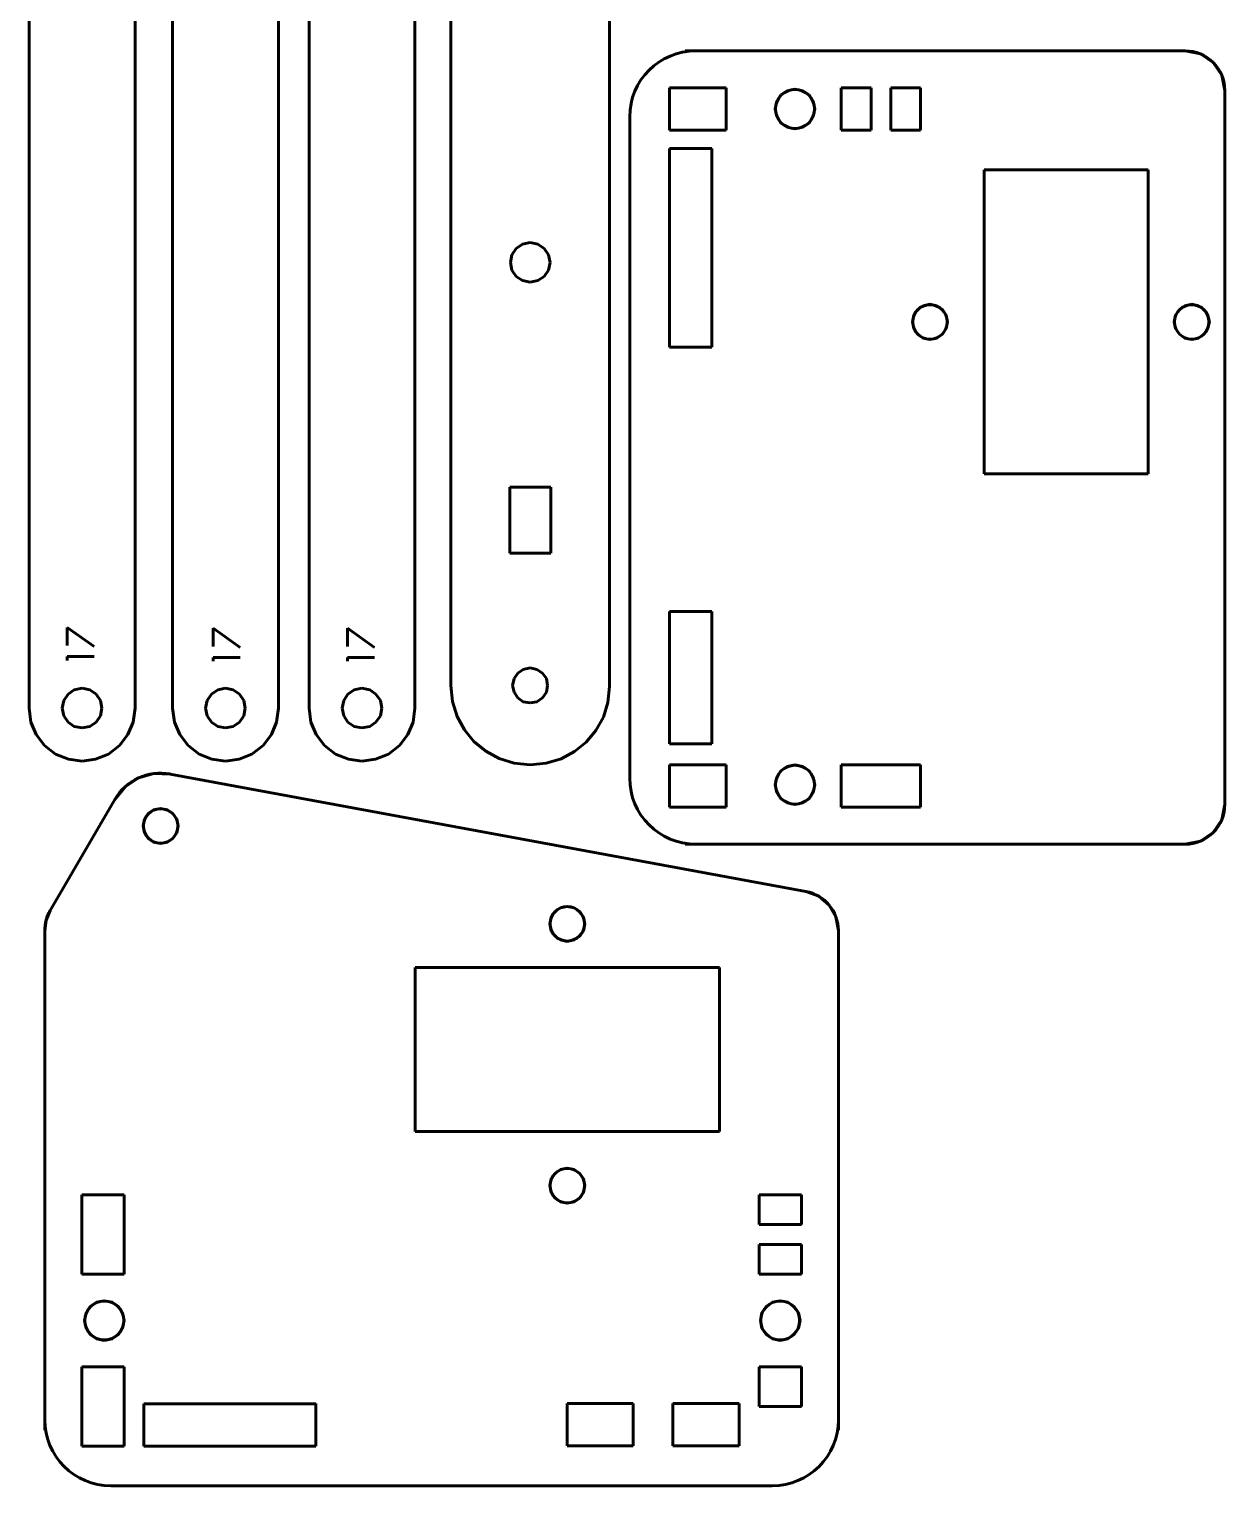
# Model space of a CAD drawing. Header units: millimetres. Extents: x 0 to 247, y 0 to 194.
# Drawn here: x 142.6 to 233, y 0 to 110.2 of the extents above; entities that cross this region are included whole.
import ezdxf

# ---------------------------------------------------------------- set-up
doc = ezdxf.new("R2010")
doc.units = ezdxf.units.MM
doc.linetypes.add('K5LT32768', pattern=[0])
doc.linetypes.add('K5LT32769', pattern=[0])
doc.layers.add('Layer 1', color=7, linetype='Continuous')

# ---------------------------------------------------------------- blocks, each defined once
blk = doc.blocks.new('U0')
at = {"layer": 'Layer 1', "color": 1, "linetype": 'K5LT32769', "lineweight": 60, "true_color": 0xff0000}
for p, q in [((230.04, 108.57), (192.24, 108.57)), ((230.04, 108.57), (193.04, 108.57)), ((231.19, 108.34), (230.04, 108.57)), ((232.16, 107.69), (231.19, 108.34)), ((232.81, 106.72), (232.16, 107.69)), ((191.04, 105.77), (195.34, 105.77)), ((191.04, 102.57), (191.04, 105.77)), ((191.04, 102.57), (191.04, 105.77)), ((191.04, 105.77), (195.34, 105.77)), ((195.34, 105.77), (195.34, 102.57)), ((195.34, 105.77), (195.34, 102.57)), ((204.04, 102.57), (204.04, 105.77)), ((204.04, 105.77), (206.29, 105.77)), ((204.04, 102.57), (204.04, 105.77)), ((204.04, 105.77), (206.29, 105.77)), ((206.29, 105.77), (206.29, 102.57)), ((206.29, 105.77), (206.29, 102.57)), ((207.79, 105.77), (210.04, 105.77)), ((207.79, 102.57), (207.79, 105.77)), ((207.79, 102.57), (207.79, 105.77)), ((207.79, 105.77), (210.04, 105.77)), ((210.04, 105.77), (210.04, 102.57)), ((210.04, 105.77), (210.04, 102.57)), ((233.04, 105.57), (232.81, 106.72)), ((199.16, 104.76), (199.04, 104.17)), ((199.48, 105.23), (199.16, 104.76)), ((199.96, 105.55), (199.48, 105.23)), ((200.54, 105.67), (199.96, 105.55)), ((201.12, 105.55), (200.54, 105.67)), ((201.6, 105.23), (201.12, 105.55)), ((201.92, 104.76), (201.6, 105.23)), ((202.04, 104.17), (201.92, 104.76)), ((233.04, 51.57), (233.04, 105.57)), ((233.04, 51.57), (233.04, 105.57)), ((188.04, 103.57), (188.04, 53.57)), ((199.04, 104.17), (199.16, 103.59)), ((199.16, 103.59), (199.48, 103.11)), ((201.6, 103.11), (201.92, 103.59)), ((201.92, 103.59), (202.04, 104.17)), ((195.34, 102.57), (191.04, 102.57)), ((195.34, 102.57), (191.04, 102.57)), ((199.48, 103.11), (199.96, 102.79)), ((199.96, 102.79), (200.54, 102.67)), ((200.54, 102.67), (201.12, 102.79)), ((201.12, 102.79), (201.6, 103.11)), ((206.29, 102.57), (204.04, 102.57)), ((206.29, 102.57), (204.04, 102.57)), ((210.04, 102.57), (207.79, 102.57)), ((210.04, 102.57), (207.79, 102.57)), ((191.04, 86.17), (191.04, 101.17)), ((191.04, 101.17), (194.24, 101.17)), ((191.04, 86.17), (191.04, 101.17)), ((191.04, 101.17), (194.24, 101.17)), ((194.24, 101.17), (194.24, 86.17)), ((194.24, 101.17), (194.24, 86.17)), ((214.84, 99.57), (214.84, 76.57)), ((227.24, 99.57), (214.84, 99.57)), ((214.84, 76.57), (214.84, 99.57)), ((214.84, 99.57), (227.24, 99.57)), ((227.24, 76.57), (227.24, 99.57)), ((227.24, 99.57), (227.24, 76.57)), ((210.22, 89.29), (209.8, 89.01)), ((210.74, 89.4), (210.22, 89.29)), ((211.26, 89.29), (210.74, 89.4)), ((211.68, 89.01), (211.26, 89.29)), ((230.02, 89.29), (229.6, 89.01)), ((230.54, 89.4), (230.02, 89.29)), ((231.06, 89.29), (230.54, 89.4)), ((231.48, 89.01), (231.06, 89.29)), ((209.52, 88.59), (209.42, 88.07)), ((209.8, 89.01), (209.52, 88.59)), ((211.96, 88.59), (211.68, 89.01)), ((212.07, 88.07), (211.96, 88.59)), ((229.32, 88.59), (229.22, 88.07)), ((229.6, 89.01), (229.32, 88.59)), ((231.76, 88.59), (231.48, 89.01)), ((231.87, 88.07), (231.76, 88.59)), ((209.42, 88.07), (209.52, 87.56)), ((209.52, 87.56), (209.8, 87.13)), ((209.8, 87.13), (210.22, 86.85)), ((211.26, 86.85), (211.68, 87.13)), ((211.68, 87.13), (211.96, 87.56)), ((211.96, 87.56), (212.07, 88.07)), ((229.22, 88.07), (229.32, 87.56)), ((229.32, 87.56), (229.6, 87.13)), ((229.6, 87.13), (230.02, 86.85)), ((231.06, 86.85), (231.48, 87.13)), ((231.48, 87.13), (231.76, 87.56)), ((231.76, 87.56), (231.87, 88.07)), ((194.24, 86.17), (191.04, 86.17)), ((194.24, 86.17), (191.04, 86.17)), ((210.22, 86.85), (210.74, 86.75)), ((210.74, 86.75), (211.26, 86.85)), ((230.02, 86.85), (230.54, 86.75)), ((230.54, 86.75), (231.06, 86.85)), ((214.84, 76.57), (227.24, 76.57)), ((227.24, 76.57), (214.84, 76.57)), ((191.04, 66.17), (194.24, 66.17)), ((191.04, 56.17), (191.04, 66.17)), ((191.04, 56.17), (191.04, 66.17)), ((191.04, 66.17), (194.24, 66.17)), ((194.24, 66.17), (194.24, 56.17)), ((194.24, 66.17), (194.24, 56.17)), ((194.24, 56.17), (191.04, 56.17)), ((194.24, 56.17), (191.04, 56.17)), ((191.04, 51.37), (191.04, 54.57)), ((191.04, 54.57), (195.34, 54.57)), ((191.04, 51.37), (191.04, 54.57)), ((191.04, 54.57), (195.34, 54.57)), ((195.34, 54.57), (195.34, 51.37)), ((195.34, 54.57), (195.34, 51.37)), ((199.48, 54.13), (199.16, 53.65)), ((199.96, 54.45), (199.48, 54.13)), ((200.54, 54.57), (199.96, 54.45)), ((201.12, 54.45), (200.54, 54.57)), ((201.6, 54.13), (201.12, 54.45)), ((201.92, 53.65), (201.6, 54.13)), ((210.04, 54.57), (204.04, 54.57)), ((204.04, 54.57), (204.04, 51.37)), ((204.04, 51.37), (204.04, 54.57)), ((204.04, 54.57), (210.04, 54.57)), ((210.04, 51.37), (210.04, 54.57)), ((210.04, 54.57), (210.04, 51.37)), ((199.16, 53.65), (199.04, 53.07)), ((199.04, 53.07), (199.16, 52.49)), ((202.04, 53.07), (201.92, 53.65)), ((201.92, 52.49), (202.04, 53.07)), ((199.16, 52.49), (199.48, 52.01)), ((199.48, 52.01), (199.96, 51.69)), ((201.12, 51.69), (201.6, 52.01)), ((201.6, 52.01), (201.92, 52.49)), ((195.34, 51.37), (191.04, 51.37)), ((195.34, 51.37), (191.04, 51.37)), ((199.96, 51.69), (200.54, 51.57)), ((200.54, 51.57), (201.12, 51.69)), ((204.04, 51.37), (210.04, 51.37)), ((210.04, 51.37), (204.04, 51.37)), ((232.81, 50.42), (233.04, 51.57)), ((232.16, 49.45), (232.81, 50.42)), ((192.24, 48.57), (230.04, 48.57)), ((193.04, 48.57), (230.04, 48.57)), ((230.04, 48.57), (231.19, 48.8)), ((231.19, 48.8), (232.16, 49.45))]:
    blk.add_line(p, q, dxfattribs=at)
for centre, radius in [((200.54, 104.17), 1.47), ((210.74, 88.07), 1.3), ((230.54, 88.07), 1.3), ((200.54, 53.07), 1.47)]:
    blk.add_circle(centre, radius, dxfattribs=at)
for centre, radius, start, end in [((193.04, 103.57), 5, 90, 180), ((230.04, 105.57), 3, 359.9915, 90.0085), ((193.04, 53.57), 5, 180, 269.9997), ((230.04, 51.57), 3, 269.9981, 0.0019)]:
    blk.add_arc(centre, radius, start, end, dxfattribs=at)

msp = doc.modelspace()

# ---------------------------------------------------------------- linework, layer by layer
at = {"layer": 'Layer 1', "color": 1, "linetype": 'K5LT32768', "lineweight": 60, "true_color": 0xff0000}
for p, q in [((142.64, 138.86), (142.64, 58.86)), ((150.64, 58.86), (150.64, 138.86)), ((153.48, 138.86), (153.48, 58.86)), ((161.48, 58.86), (161.48, 138.86)), ((163.8, 138.86), (163.8, 58.86)), ((171.8, 58.86), (171.8, 138.86)), ((174.52, 60.57), (174.52, 135.43)), ((186.52, 135.43), (186.52, 60.49)), ((179.46, 93.63), (179.93, 93.95)), ((179.93, 93.95), (180.52, 94.07)), ((180.52, 94.07), (181.1, 93.95)), ((181.1, 93.95), (181.58, 93.63)), ((179.02, 92.57), (179.13, 93.15)), ((179.13, 91.99), (179.02, 92.57)), ((179.13, 93.15), (179.46, 93.63)), ((181.58, 93.63), (181.9, 93.15)), ((181.9, 93.15), (182.02, 92.57)), ((182.02, 92.57), (181.9, 91.99)), ((179.46, 91.51), (179.13, 91.99)), ((179.93, 91.19), (179.46, 91.51)), ((181.58, 91.51), (181.1, 91.19)), ((181.9, 91.99), (181.58, 91.51)), ((180.52, 91.07), (179.93, 91.19)), ((181.1, 91.19), (180.52, 91.07)), ((178.97, 70.57), (178.97, 75.57)), ((178.97, 75.57), (179.02, 75.57)), ((179.02, 75.57), (182.02, 75.57)), ((182.02, 75.57), (182.07, 75.57)), ((182.07, 75.57), (182.07, 70.57)), ((179.02, 70.57), (178.97, 70.57)), ((182.02, 70.57), (179.02, 70.57)), ((182.07, 70.57), (182.02, 70.57)), ((145.5, 64.96), (147.54, 63.51)), ((147.54, 63.51), (145.5, 64.96)), ((145.5, 64.96), (145.5, 63.59)), ((145.5, 63.59), (145.5, 64.96)), ((156.55, 64.9), (158.58, 63.44)), ((158.58, 63.44), (156.55, 64.9)), ((156.55, 64.9), (156.55, 63.52)), ((156.55, 63.52), (156.55, 64.9)), ((166.71, 64.9), (168.75, 63.44)), ((168.75, 63.44), (166.71, 64.9)), ((166.71, 64.9), (166.71, 63.52)), ((166.71, 63.52), (166.71, 64.9)), ((145.5, 62.76), (145.5, 62.47)), ((145.5, 62.47), (145.5, 62.76)), ((145.5, 62.76), (147.54, 62.76)), ((147.54, 62.76), (145.5, 62.76)), ((156.55, 62.7), (156.55, 62.41)), ((156.55, 62.41), (156.55, 62.7)), ((156.55, 62.7), (158.58, 62.7)), ((158.58, 62.7), (156.55, 62.7)), ((166.71, 62.7), (166.71, 62.41)), ((166.71, 62.41), (166.71, 62.7)), ((166.71, 62.7), (168.75, 62.7)), ((168.75, 62.7), (166.71, 62.7)), ((179.58, 61.51), (180, 61.79)), ((180, 61.79), (180.52, 61.9)), ((180.52, 61.9), (181.03, 61.79)), ((181.03, 61.79), (181.45, 61.51)), ((179.19, 60.57), (179.3, 61.09)), ((179.3, 61.09), (179.58, 61.51)), ((181.45, 61.51), (181.74, 61.09)), ((181.74, 61.09), (181.84, 60.57)), ((145.58, 59.92), (145.25, 59.44)), ((146.05, 60.24), (145.58, 59.92)), ((146.64, 60.36), (146.05, 60.24)), ((147.22, 60.24), (146.64, 60.36)), ((147.7, 59.92), (147.22, 60.24)), ((148.02, 59.44), (147.7, 59.92)), ((156.42, 59.92), (156.1, 59.44)), ((156.9, 60.24), (156.42, 59.92)), ((157.48, 60.36), (156.9, 60.24)), ((158.07, 60.24), (157.48, 60.36)), ((158.54, 59.92), (158.07, 60.24)), ((158.87, 59.44), (158.54, 59.92)), ((166.74, 59.92), (166.42, 59.44)), ((167.22, 60.24), (166.74, 59.92)), ((167.8, 60.36), (167.22, 60.24)), ((168.39, 60.24), (167.8, 60.36)), ((168.86, 59.92), (168.39, 60.24)), ((169.19, 59.44), (168.86, 59.92)), ((174.64, 59.36), (174.52, 60.57)), ((179.3, 60.06), (179.19, 60.57)), ((179.58, 59.63), (179.3, 60.06)), ((180, 59.35), (179.58, 59.63)), ((181.45, 59.63), (181.03, 59.35)), ((181.74, 60.06), (181.45, 59.63)), ((181.84, 60.57), (181.74, 60.06)), ((186.52, 60.49), (186.39, 59.29)), ((142.64, 58.86), (142.77, 57.81)), ((145.25, 59.44), (145.14, 58.86)), ((145.14, 58.86), (145.25, 58.27)), ((148.14, 58.86), (148.02, 59.44)), ((148.02, 58.27), (148.14, 58.86)), ((150.5, 57.81), (150.64, 58.86)), ((153.48, 58.86), (153.62, 57.81)), ((156.1, 59.44), (155.98, 58.86)), ((155.98, 58.86), (156.1, 58.27)), ((158.98, 58.86), (158.87, 59.44)), ((158.87, 58.27), (158.98, 58.86)), ((161.35, 57.81), (161.48, 58.86)), ((163.8, 58.86), (163.94, 57.81)), ((166.42, 59.44), (166.3, 58.86)), ((166.3, 58.86), (166.42, 58.27)), ((169.3, 58.86), (169.19, 59.44)), ((169.19, 58.27), (169.3, 58.86)), ((171.66, 57.81), (171.8, 58.86)), ((174.99, 58.24), (174.64, 59.36)), ((180.52, 59.25), (180, 59.35)), ((181.03, 59.35), (180.52, 59.25)), ((186.39, 59.29), (186.05, 58.17)), ((142.77, 57.81), (143.17, 56.86)), ((145.25, 58.27), (145.58, 57.8)), ((145.58, 57.8), (146.05, 57.47)), ((146.05, 57.47), (146.64, 57.36)), ((146.64, 57.36), (147.22, 57.47)), ((147.22, 57.47), (147.7, 57.8)), ((147.7, 57.8), (148.02, 58.27)), ((150.1, 56.86), (150.5, 57.81)), ((153.62, 57.81), (154.02, 56.86)), ((156.1, 58.27), (156.42, 57.8)), ((156.42, 57.8), (156.9, 57.47)), ((156.9, 57.47), (157.48, 57.36)), ((157.48, 57.36), (158.07, 57.47)), ((158.07, 57.47), (158.54, 57.8)), ((158.54, 57.8), (158.87, 58.27)), ((160.95, 56.86), (161.35, 57.81)), ((163.94, 57.81), (164.34, 56.86)), ((166.42, 58.27), (166.74, 57.8)), ((166.74, 57.8), (167.22, 57.47)), ((167.22, 57.47), (167.8, 57.36)), ((167.8, 57.36), (168.39, 57.47)), ((168.39, 57.47), (168.86, 57.8)), ((168.86, 57.8), (169.19, 58.27)), ((171.27, 56.86), (171.66, 57.81)), ((175.54, 57.22), (174.99, 58.24)), ((186.05, 58.17), (185.49, 57.16)), ((143.17, 56.86), (143.8, 56.03)), ((149.47, 56.03), (150.1, 56.86)), ((154.02, 56.86), (154.65, 56.03)), ((160.32, 56.03), (160.95, 56.86)), ((164.34, 56.86), (164.97, 56.03)), ((170.64, 56.03), (171.27, 56.86)), ((176.27, 56.33), (175.54, 57.22)), ((177.16, 55.6), (176.27, 56.33)), ((184.76, 56.29), (183.87, 55.57)), ((185.49, 57.16), (184.76, 56.29)), ((143.8, 56.03), (144.64, 55.39)), ((144.64, 55.39), (145.61, 54.99)), ((147.66, 54.99), (148.64, 55.39)), ((148.64, 55.39), (149.47, 56.03)), ((154.65, 56.03), (155.48, 55.39)), ((155.48, 55.39), (156.46, 54.99)), ((158.51, 54.99), (159.48, 55.39)), ((159.48, 55.39), (160.32, 56.03)), ((164.97, 56.03), (165.8, 55.39)), ((165.8, 55.39), (166.78, 54.99)), ((168.83, 54.99), (169.8, 55.39)), ((169.8, 55.39), (170.64, 56.03)), ((178.18, 55.04), (177.16, 55.6)), ((183.87, 55.57), (182.85, 55.03)), ((145.61, 54.99), (146.64, 54.86)), ((146.64, 54.86), (147.66, 54.99)), ((156.46, 54.99), (157.48, 54.86)), ((157.48, 54.86), (158.51, 54.99)), ((166.78, 54.99), (167.8, 54.86)), ((167.8, 54.86), (168.83, 54.99)), ((179.31, 54.69), (178.18, 55.04)), ((180.52, 54.57), (179.31, 54.69)), ((181.73, 54.69), (180.52, 54.57)), ((182.85, 55.03), (181.73, 54.69))]:
    msp.add_line(p, q, dxfattribs=at)
at = {"layer": 'Layer 1', "color": 1, "linetype": 'K5LT32769', "lineweight": 60, "true_color": 0xff0000}
for p, q in [((149.11, 51.96), (149.89, 52.92)), ((149.89, 52.92), (150.9, 53.59)), ((150.9, 53.59), (152.06, 53.92)), ((152.06, 53.92), (153.3, 53.88)), ((153.3, 53.88), (201.37, 45)), ((201.37, 45), (153.3, 53.88)), ((144.23, 43.55), (149.11, 51.96)), ((149.11, 51.96), (144.23, 43.55)), ((151.35, 50.47), (151.63, 50.89)), ((151.63, 50.89), (152.05, 51.17)), ((152.05, 51.17), (152.57, 51.28)), ((152.57, 51.28), (153.09, 51.17)), ((153.09, 51.17), (153.51, 50.89)), ((153.51, 50.89), (153.79, 50.47)), ((151.25, 49.95), (151.35, 50.47)), ((151.35, 49.44), (151.25, 49.95)), ((153.79, 50.47), (153.9, 49.95)), ((153.9, 49.95), (153.79, 49.44)), ((151.63, 49.01), (151.35, 49.44)), ((152.05, 48.73), (151.63, 49.01)), ((152.57, 48.63), (152.05, 48.73)), ((153.09, 48.73), (152.57, 48.63)), ((153.51, 49.01), (153.09, 48.73)), ((153.79, 49.44), (153.51, 49.01)), ((201.37, 45), (202.35, 44.63)), ((202.35, 44.63), (203.13, 43.97)), ((143.93, 42.83), (144.23, 43.55)), ((182, 42.55), (182.1, 43.06)), ((182.1, 43.06), (182.39, 43.48)), ((182.39, 43.48), (182.81, 43.77)), ((182.81, 43.77), (183.32, 43.87)), ((183.32, 43.87), (183.84, 43.77)), ((183.84, 43.77), (184.26, 43.48)), ((184.26, 43.48), (184.54, 43.06)), ((184.54, 43.06), (184.65, 42.55)), ((203.13, 43.97), (203.64, 43.08)), ((203.64, 43.08), (203.82, 42.05)), ((143.82, 42.05), (143.93, 42.83)), ((143.82, 4.25), (143.82, 42.05)), ((143.82, 42.05), (143.82, 5.05)), ((182.1, 42.03), (182, 42.55)), ((182.39, 41.61), (182.1, 42.03)), ((184.54, 42.03), (184.26, 41.61)), ((184.65, 42.55), (184.54, 42.03)), ((203.82, 42.05), (203.82, 4.25)), ((203.82, 5.05), (203.82, 42.05)), ((182.81, 41.33), (182.39, 41.61)), ((183.32, 41.22), (182.81, 41.33)), ((183.84, 41.33), (183.32, 41.22)), ((184.26, 41.61), (183.84, 41.33)), ((171.82, 26.85), (171.82, 39.25)), ((171.82, 39.25), (194.82, 39.25)), ((194.82, 39.25), (171.82, 39.25)), ((171.82, 39.25), (171.82, 26.85)), ((194.82, 39.25), (194.82, 26.85)), ((194.82, 26.85), (194.82, 39.25)), ((194.82, 26.85), (171.82, 26.85)), ((171.82, 26.85), (194.82, 26.85)), ((182, 22.75), (182.1, 23.26)), ((182.1, 23.26), (182.39, 23.68)), ((182.39, 23.68), (182.81, 23.97)), ((182.81, 23.97), (183.32, 24.07)), ((183.32, 24.07), (183.84, 23.97)), ((183.84, 23.97), (184.26, 23.68)), ((184.26, 23.68), (184.54, 23.26)), ((184.54, 23.26), (184.65, 22.75)), ((149.82, 22.05), (146.62, 22.05)), ((146.62, 22.05), (146.62, 16.05)), ((146.62, 22.05), (149.82, 22.05)), ((146.62, 16.05), (146.62, 22.05)), ((149.82, 16.05), (149.82, 22.05)), ((149.82, 22.05), (149.82, 16.05)), ((182.1, 22.23), (182, 22.75)), ((182.39, 21.81), (182.1, 22.23)), ((184.54, 22.23), (184.26, 21.81)), ((184.65, 22.75), (184.54, 22.23)), ((201.02, 22.05), (197.82, 22.05)), ((197.82, 22.05), (197.82, 19.8)), ((201.02, 22.05), (197.82, 22.05)), ((197.82, 22.05), (197.82, 19.8)), ((201.02, 22.05), (201.02, 22.05)), ((201.02, 19.8), (201.02, 22.05)), ((201.02, 19.8), (201.02, 22.05)), ((182.81, 21.53), (182.39, 21.81)), ((183.32, 21.42), (182.81, 21.53)), ((183.84, 21.53), (183.32, 21.42)), ((184.26, 21.81), (183.84, 21.53)), ((197.82, 19.8), (201.02, 19.8)), ((197.82, 19.8), (201.02, 19.8)), ((197.82, 18.3), (197.82, 18.29)), ((201.02, 18.3), (197.82, 18.3)), ((201.02, 18.3), (197.82, 18.3)), ((197.82, 18.3), (197.82, 16.05)), ((197.82, 18.29), (197.82, 16.05)), ((201.02, 16.05), (201.02, 18.3)), ((201.02, 16.05), (201.02, 18.3)), ((146.62, 16.05), (149.82, 16.05)), ((149.82, 16.05), (146.62, 16.05)), ((197.82, 16.05), (201.02, 16.05)), ((197.82, 16.05), (201.02, 16.05)), ((146.94, 13.13), (147.26, 13.61)), ((147.26, 13.61), (147.74, 13.93)), ((147.74, 13.93), (148.32, 14.05)), ((148.32, 14.05), (148.91, 13.93)), ((148.91, 13.93), (149.38, 13.61)), ((149.38, 13.61), (149.7, 13.13)), ((198.04, 13.13), (198.36, 13.61)), ((198.36, 13.61), (198.84, 13.93)), ((198.84, 13.93), (199.42, 14.05)), ((199.42, 14.05), (200.01, 13.93)), ((200.01, 13.93), (200.48, 13.61)), ((200.48, 13.61), (200.8, 13.13)), ((146.82, 12.55), (146.94, 13.13)), ((146.94, 11.96), (146.82, 12.55)), ((149.7, 13.13), (149.82, 12.55)), ((149.82, 12.55), (149.7, 11.96)), ((197.92, 12.55), (198.04, 13.13)), ((198.04, 11.96), (197.92, 12.55)), ((200.8, 13.13), (200.92, 12.55)), ((200.92, 12.55), (200.8, 11.96)), ((147.26, 11.49), (146.94, 11.96)), ((147.74, 11.16), (147.26, 11.49)), ((148.32, 11.05), (147.74, 11.16)), ((148.91, 11.16), (148.32, 11.05)), ((149.38, 11.49), (148.91, 11.16)), ((149.7, 11.96), (149.38, 11.49)), ((198.36, 11.49), (198.04, 11.96)), ((198.84, 11.16), (198.36, 11.49)), ((199.42, 11.05), (198.84, 11.16)), ((200.01, 11.16), (199.42, 11.05)), ((200.48, 11.49), (200.01, 11.16)), ((200.8, 11.96), (200.48, 11.49)), ((149.82, 9.05), (146.62, 9.05)), ((146.62, 9.05), (146.62, 3.05)), ((146.62, 9.05), (149.82, 9.05)), ((146.62, 3.05), (146.62, 9.05)), ((149.82, 3.05), (149.82, 9.05)), ((149.82, 9.05), (149.82, 3.05)), ((201.02, 9.05), (197.82, 9.05)), ((197.82, 9.05), (197.82, 6.05)), ((197.82, 9.05), (201.02, 9.05)), ((197.82, 6.05), (197.82, 9.05)), ((201.02, 6.05), (201.02, 9.05)), ((201.02, 9.05), (201.02, 6.05)), ((164.32, 6.25), (151.32, 6.25)), ((151.32, 6.25), (151.32, 3.05)), ((151.32, 6.25), (164.32, 6.25)), ((151.32, 3.05), (151.32, 6.25)), ((164.32, 6.28), (164.32, 6.25)), ((164.32, 3.05), (164.32, 6.28)), ((164.32, 6.25), (164.32, 3.05)), ((183.31, 3.08), (183.31, 6.28)), ((183.31, 6.28), (188.31, 6.28)), ((183.31, 6.28), (188.31, 6.28)), ((183.31, 3.08), (183.31, 6.28)), ((188.31, 6.28), (188.31, 3.08)), ((188.31, 6.28), (188.31, 3.08)), ((191.31, 3.08), (191.31, 6.28)), ((191.31, 6.28), (196.31, 6.28)), ((191.31, 6.28), (196.31, 6.28)), ((191.31, 3.08), (191.31, 6.28)), ((196.31, 6.28), (196.31, 3.08)), ((196.31, 6.28), (196.31, 3.08)), ((197.82, 6.05), (201.02, 6.05)), ((201.02, 6.05), (197.82, 6.05)), ((146.62, 3.05), (149.82, 3.05)), ((149.82, 3.05), (146.62, 3.05)), ((151.32, 3.05), (164.32, 3.05)), ((164.32, 3.05), (151.32, 3.05)), ((188.31, 3.08), (183.31, 3.08)), ((188.31, 3.08), (183.31, 3.08)), ((196.31, 3.08), (191.31, 3.08)), ((196.31, 3.08), (191.31, 3.08)), ((148.82, 0.05), (198.82, 0.05))]:
    msp.add_line(p, q, dxfattribs=at)
for centre, radius in [((152.57, 49.95), 1.3), ((183.32, 42.55), 1.3), ((183.32, 22.75), 1.3), ((148.32, 12.55), 1.47), ((199.42, 12.55), 1.47)]:
    msp.add_circle(centre, radius, dxfattribs=at)
for centre, radius, start, end in [((152.57, 49.95), 4, 79.5226, 149.8517), ((200.82, 42.05), 3, 0.002, 79.5239), ((146.82, 42.05), 3, 149.8493, 179.9979), ((148.82, 5.05), 5, 180.0002, 270), ((198.82, 5.05), 5, 270, 359.9997)]:
    msp.add_arc(centre, radius, start, end, dxfattribs=at)

# ---------------------------------------------------------------- block references
at = {"layer": 'Layer 1'}
msp.add_blockref('U0', (0, 0), dxfattribs=at)

doc.saveas('drawing.dxf')
